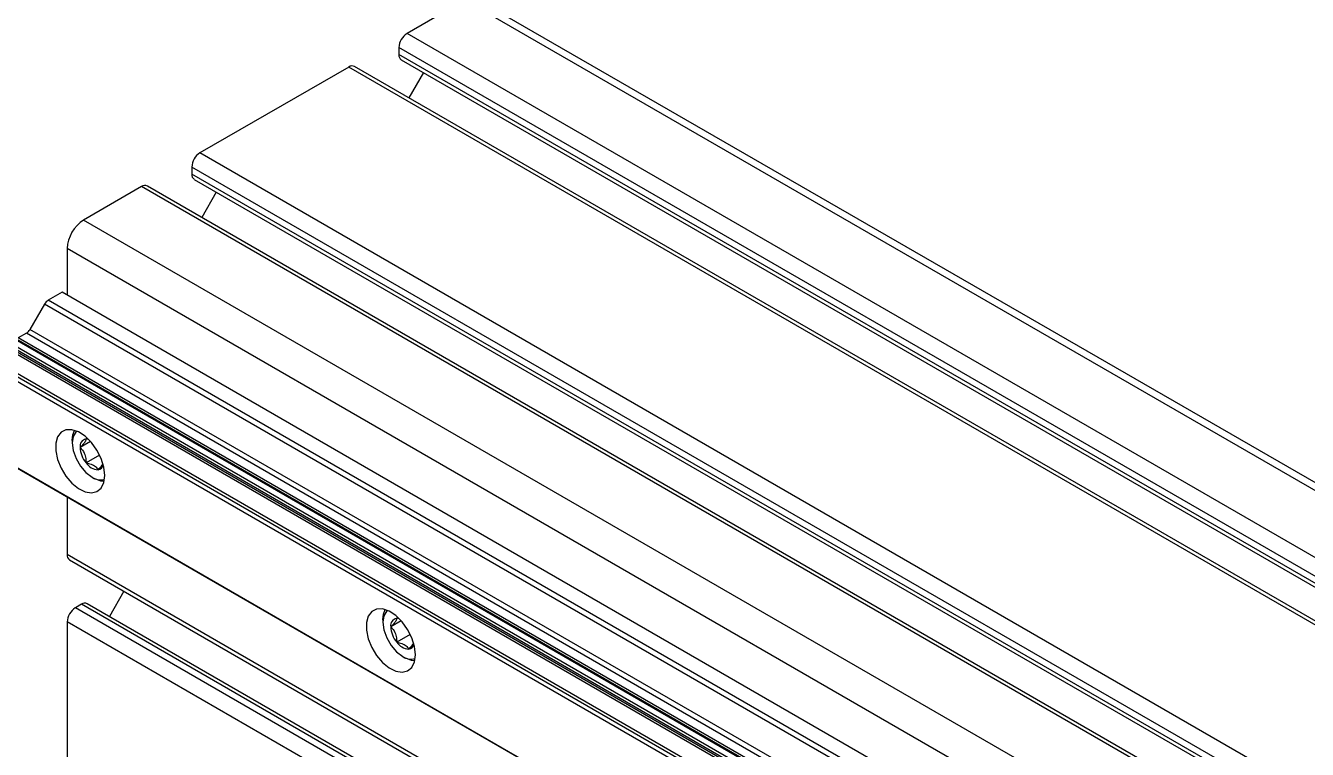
# Model space of a CAD drawing. Header units: millimetres. Extents: x 0 to 279, y 0 to 216.
# Drawn here: x 133.68 to 162.86, y 127.28 to 143.76 of the extents above; entities that cross this region are included whole.
import ezdxf

# ---------------------------------------------------------------- set-up
doc = ezdxf.new("R2010")
doc.units = ezdxf.units.MM

msp = doc.modelspace()

# ---------------------------------------------------------------- linework, layer by layer
at = {"color": 7, "linetype": 'Continuous', "lineweight": 25}
for p, q in [((143.682, 144.341), (142.362, 143.579)), ((256.711, 79.269), (143.946, 144.367)), ((142.177, 143.258), (142.177, 143.098)), ((142.231, 142.978), (255.41, 77.642)), ((141.035, 142.813), (137.648, 140.857)), ((258.886, 74.779), (141.035, 142.813)), ((259.017, 74.792), (141.166, 142.826)), ((142.736, 142.687), (142.404, 142.111)), ((255.499, 72.823), (137.648, 140.857)), ((255.314, 72.503), (137.463, 140.537)), ((137.463, 140.537), (137.463, 140.377)), ((255.314, 72.343), (137.463, 140.377)), ((136.321, 140.091), (135.001, 139.329)), ((254.172, 72.057), (136.321, 140.091)), ((254.303, 72.07), (136.452, 140.104)), ((137.517, 140.257), (255.368, 72.223)), ((138.022, 139.965), (137.69, 139.39)), ((252.852, 71.295), (135.001, 139.329)), ((252.479, 70.648), (134.628, 138.682)), ((134.628, 138.682), (134.628, 137.617)), ((134.113, 137.416), (133.781, 136.841)), ((134.51, 137.685), (134.196, 137.504)), ((164.489, 120.378), (134.51, 137.685)), ((163.044, 119.544), (133.082, 136.84)), ((162.797, 119.402), (132.855, 136.687)), ((163.045, 119.545), (133.336, 136.695)), ((133.698, 136.753), (133.514, 136.647)), ((162.545, 118.987), (132.612, 136.267)), ((162.545, 119.062), (132.652, 136.319)), ((162.545, 118.879), (132.565, 136.186)), ((162.545, 116.91), (132.565, 134.217)), ((134.743, 134.315), (134.743, 134.257)), ((135.158, 134.291), (134.921, 134.154)), ((135.114, 134.335), (135.057, 134.348)), ((162.545, 116.91), (132.612, 134.19)), ((132.619, 134.184), (162.545, 116.908)), ((135.365, 133.981), (135.057, 133.803)), ((135.193, 133.477), (135.243, 133.448)), ((134.628, 133.024), (134.628, 131.714)), ((134.682, 131.595), (162.545, 115.51)), ((135.92, 130.88), (135.587, 130.304)), ((134.951, 130.583), (134.813, 130.503)), ((162.545, 114.742), (135.082, 130.596)), ((134.628, 130.182), (134.628, 126.364)), ((141.814, 130.233), (141.814, 130.175)), ((142.229, 130.209), (141.992, 130.072)), ((142.185, 130.253), (142.128, 130.266)), ((142.436, 129.899), (142.128, 129.721)), ((142.264, 129.395), (142.314, 129.366))]:
    msp.add_line(p, q, dxfattribs=at)
at = {"color": 8, "linetype": 'Continuous', "lineweight": 25}
for p, q in [((256.58, 79.166), (143.682, 144.341)), ((255.414, 78.315), (142.362, 143.579)), ((255.313, 77.947), (142.177, 143.258)), ((255.331, 77.776), (142.177, 143.098)), ((164.057, 120.129), (134.113, 137.416)), ((164.175, 120.197), (134.196, 137.504)), ((163.019, 119.53), (133.04, 136.836)), ((163.394, 119.746), (133.781, 136.841)), ((162.748, 119.373), (132.837, 136.64)), ((162.836, 119.424), (132.874, 136.72)), ((162.895, 119.458), (132.915, 136.764)), ((163.092, 119.572), (133.514, 136.647)), ((163.276, 119.678), (133.698, 136.753)), ((162.545, 115.598), (134.628, 131.714)), ((162.545, 114.493), (134.813, 130.503)), ((162.545, 114.654), (134.951, 130.583)), ((162.545, 114.066), (134.628, 130.182))]:
    msp.add_line(p, q, dxfattribs=at)
at = {"color": 7, "linetype": 'Continuous', "lineweight": 25, "flags": 128}
for points in [[(135.482, 133.517), (135.461, 133.704), (135.401, 133.9), (135.304, 134.092), (135.18, 134.266), (135.036, 134.408), (134.884, 134.508), (134.735, 134.558), (134.599, 134.555), (134.488, 134.499), (134.409, 134.395), (134.368, 134.249), (134.368, 134.073), (134.409, 133.879), (134.488, 133.683), (134.599, 133.499), (134.735, 133.34), (134.884, 133.218), (135.036, 133.142), (135.18, 133.118), (135.304, 133.148), (135.401, 133.229), (135.461, 133.355), (135.482, 133.517)], [(134.743, 134.315), (134.755, 134.437), (134.795, 134.543)], [(134.842, 134.526), (134.829, 134.514), (134.765, 134.405), (134.743, 134.257), (134.765, 134.084), (134.829, 133.902), (134.928, 133.729), (135.054, 133.582), (135.193, 133.477)], [(135.106, 134.345), (135.089, 134.348), (135.057, 134.348)], [(135.467, 133.379), (135.391, 133.388), (135.243, 133.448)], [(142.553, 129.435), (142.532, 129.622), (142.472, 129.818), (142.375, 130.01), (142.251, 130.184), (142.107, 130.326), (141.955, 130.426), (141.806, 130.476), (141.671, 130.473), (141.559, 130.417), (141.48, 130.313), (141.439, 130.167), (141.439, 129.991), (141.48, 129.797), (141.559, 129.601), (141.671, 129.417), (141.806, 129.258), (141.955, 129.136), (142.107, 129.06), (142.251, 129.036), (142.375, 129.066), (142.472, 129.147), (142.532, 129.273), (142.553, 129.435)], [(141.814, 130.233), (141.826, 130.355), (141.867, 130.461)], [(141.914, 130.444), (141.9, 130.432), (141.836, 130.323), (141.814, 130.175), (141.836, 130.002), (141.9, 129.82), (141.999, 129.647), (142.125, 129.5), (142.264, 129.395)], [(142.177, 130.263), (142.16, 130.266), (142.128, 130.266)], [(142.539, 129.297), (142.462, 129.306), (142.314, 129.366)]]:
    msp.add_lwpolyline(points, dxfattribs=at)
at = {"color": 7, "linetype": 'Continuous', "lineweight": 25}
for centre, radius, start, end in [((142.579, 143.24), 0.402, 122.6055, 177.3945), ((142.302, 143.082), 0.125, 172.7442, 235.9436), ((141.112, 142.706), 0.132, 65.6929, 125.6176), ((137.865, 140.519), 0.402, 122.6055, 177.3945), ((137.588, 140.361), 0.125, 172.7442, 235.9436), ((136.398, 139.984), 0.132, 65.6929, 125.6176), ((135.439, 138.645), 0.812, 122.6055, 177.3945), ((134.323, 137.3), 0.24, 121.9547, 151.1444), ((133.571, 136.957), 0.24, 301.9547, 331.1444), ((135.088, 134.181), 0.169, 100.5468, 189.2519), ((135.511, 134.181), 0.591, 182.6393, 219.7721), ((135.35, 133.997), 0.351, 213.4349, 266.5705), ((135.314, 133.789), 0.143, 276.1416, 343.2702), ((135.384, 133.74), 0.325, 234.1394, 286.6073), ((134.752, 131.699), 0.125, 172.7442, 235.9436), ((135.029, 130.164), 0.402, 122.6055, 177.3945), ((135.028, 130.476), 0.132, 65.6929, 125.6176), ((142.159, 130.099), 0.169, 100.5468, 189.2519), ((142.582, 130.099), 0.591, 182.6393, 219.7721), ((142.421, 129.915), 0.351, 213.4349, 266.5705), ((142.385, 129.707), 0.143, 276.1416, 343.2702), ((142.455, 129.658), 0.325, 234.1394, 286.6073)]:
    msp.add_arc(centre, radius, start, end, dxfattribs=at)
for points, knots in [([(135.057, 134.348), (135.054, 134.329), (135.048, 134.298), (134.987, 134.222), (134.942, 134.175), (134.921, 134.154)], [0, 0, 0, 0, 0.439122, 0.751371, 1, 1, 1, 1]), ([(134.921, 134.154), (134.957, 134.113), (135.018, 134.043), (135.054, 133.911), (135.056, 133.837), (135.057, 133.803)], [0, 0, 0, 0, 0.439122, 0.751371, 1, 1, 1, 1]), ([(135.057, 133.803), (135.077, 133.799), (135.139, 133.786), (135.233, 133.751), (135.298, 133.696), (135.321, 133.659), (135.329, 133.646)], [0, 0, 0, 0, 0.156025, 0.493707, 0.819058, 1, 1, 1, 1]), ([(135.329, 133.646), (135.367, 133.685), (135.417, 133.736), (135.436, 133.77), (135.44, 133.778)], [0, 0, 0, 0, 0.753181, 1, 1, 1, 1]), ([(142.128, 130.266), (142.125, 130.247), (142.119, 130.216), (142.059, 130.14), (142.013, 130.093), (141.992, 130.072)], [0, 0, 0, 0, 0.439122, 0.751371, 1, 1, 1, 1]), ([(141.992, 130.072), (142.028, 130.031), (142.089, 129.961), (142.125, 129.829), (142.127, 129.755), (142.128, 129.721)], [0, 0, 0, 0, 0.439122, 0.751371, 1, 1, 1, 1]), ([(142.128, 129.721), (142.148, 129.717), (142.21, 129.704), (142.304, 129.669), (142.369, 129.614), (142.392, 129.577), (142.4, 129.564)], [0, 0, 0, 0, 0.156025, 0.493707, 0.819058, 1, 1, 1, 1]), ([(142.4, 129.564), (142.438, 129.603), (142.488, 129.653), (142.507, 129.687), (142.512, 129.696)], [0, 0, 0, 0, 0.753181, 1, 1, 1, 1])]:
    msp.add_open_spline(points, degree=3, knots=knots, dxfattribs=at)

doc.saveas('drawing.dxf')
